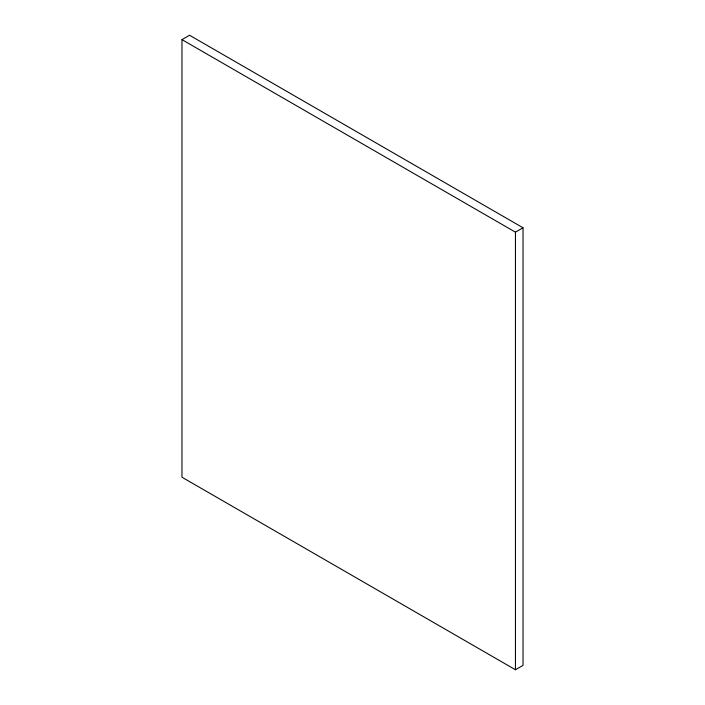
<?xml version="1.0" encoding="UTF-8"?>
<svg xmlns="http://www.w3.org/2000/svg" width="705" height="705" viewBox="0 0 705 705"><rect width="100%" height="100%" fill="white"/><g stroke="black" fill="none" stroke-linecap="round" stroke-linejoin="round"><path stroke-width="1.06" d="M181.969 39.63L189.548 35.25L523.031 227.786L523.031 665.37L515.452 669.75L181.969 477.214L181.969 39.63L515.452 232.165L523.031 227.786M515.452 232.165L515.452 669.75"/></g></svg>
